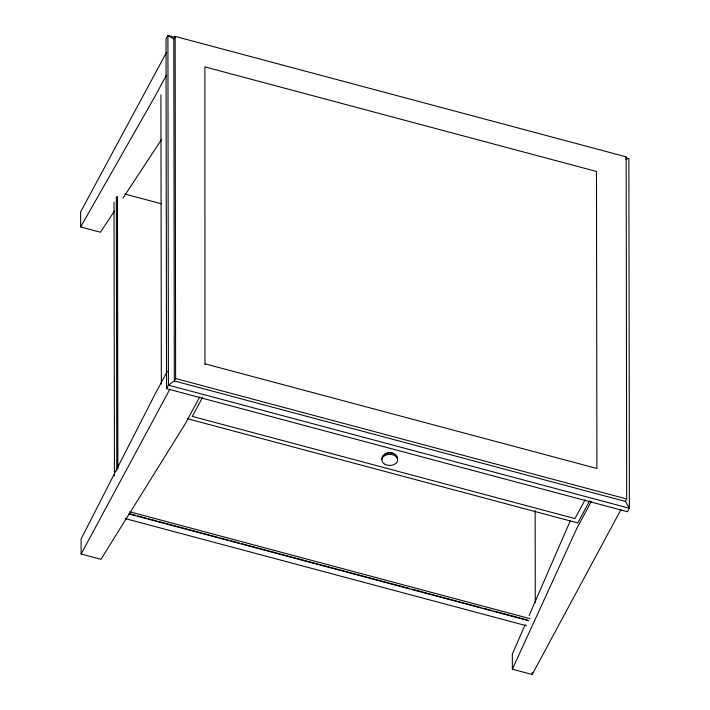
<?xml version="1.0" encoding="UTF-8"?>
<svg xmlns="http://www.w3.org/2000/svg" width="710" height="710" viewBox="0 0 710 710"><rect width="100%" height="100%" fill="white"/><g stroke="black" fill="none" stroke-linecap="round" stroke-linejoin="round"><path stroke-width="1.06" d="M525.125 624.711L512.327 654.167L512.345 669.202L532.172 674.5L620.966 509.603M529.101 615.57L570.148 521.122M512.345 669.202L576.795 528.453L591.253 501.606M166.255 52.859L80.612 211.908L80.638 226.943L100.465 232.241L114.408 211.074M166.539 388.645L168.421 385.148L174.314 380.959L173.808 38.837L175.121 36.387L626.176 156.848L626.682 498.979L625.368 501.429L629.388 508.262L627.498 511.759L166.539 388.645L166.016 38.997L167.906 35.5L175.388 37.497M166.371 75.269L155.011 96.356L80.638 226.943M167.329 371.321L155.454 393.367L81.1 538.996L81.126 554.04L100.953 559.329L185.23 423.87L199.679 397.023M81.126 554.04L169.912 389.133M175.121 36.387L175.627 378.519L174.314 380.959L625.368 501.429M204.959 364.603L204.897 66.891L596.471 171.465L596.906 468.476L205.332 363.902M202.465 397.556L192.312 416.406L574.967 518.602L585.12 499.751M589.682 500.754L577.736 522.942L187.227 418.651M122.901 198.188L161.711 139.275M625.856 159.129L628.865 158.614L629.388 508.262L168.421 385.148L167.906 35.5L173.808 38.837M625.661 157.753L628.865 158.614M124.969 194.061L161.356 203.779M175.627 378.519L626.682 498.979M129.717 511.768L529.944 618.659M129.087 513.623L135.512 515.336M137.651 515.904L146.216 518.193M148.355 518.77L156.919 521.051M159.058 521.628L217.926 537.346M220.065 537.923L228.629 540.203M230.768 540.78L239.332 543.061M241.471 543.638L409.51 588.519M411.649 589.087L481.22 607.671M483.368 608.239L491.923 610.529M494.071 611.097L527.246 619.963M129.105 514.004L528.808 620.753M125.191 518.575L526.563 625.776M535.136 510.508L535.269 602.373M532.172 672.352L532.172 674.5M160.913 94.865L161.339 384.048M117.487 196.484L117.887 468.778M116.351 196.741L116.76 470.916M114.026 202.128L114.434 475.833M384.847 454.87A5.236 3.692 -0.1 0 1 393.802 453.841M381.971 459.299A7.872 5.556 -0.1 0 1 389.506 452.856A7.872 5.556 -0.1 0 1 397.582 458.962M385.139 464.402A7.872 5.556 -0.1 0 0 397.582 460.444A7.872 5.556 -0.1 0 0 386.515 454.826A7.872 5.556 -0.1 0 0 385.139 464.402"/></g></svg>
